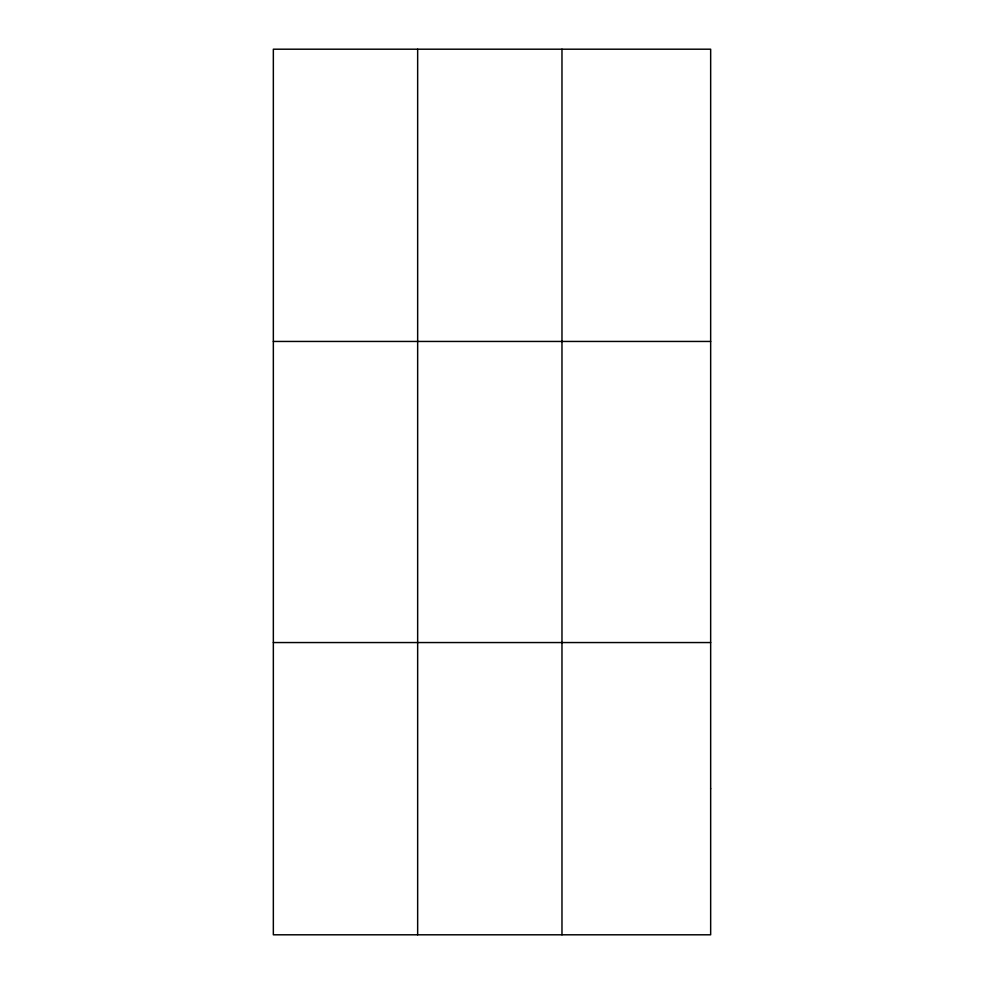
<?xml version="1.0" encoding="UTF-8"?>
<svg xmlns="http://www.w3.org/2000/svg" width="984" height="984" viewBox="0 0 984 984"><rect width="100%" height="100%" fill="white"/><g stroke="black" fill="none" stroke-linecap="round" stroke-linejoin="round"><path stroke-width="1.48" d="M417.659 934.8L417.659 49.2M561.975 934.8L561.975 49.2M273.343 341.448L710.657 341.448M273.343 642.552L710.657 642.552M710.657 788.676L710.657 934.8L273.343 934.8L273.343 49.2L710.657 49.2L710.657 788.676"/></g></svg>
